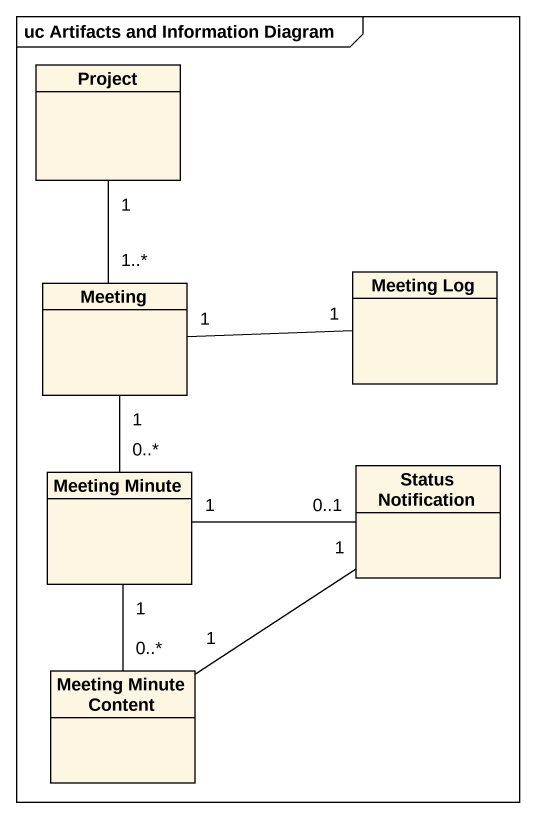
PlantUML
@startuml
mainframe uc Artifacts and Information Diagram
hide circle
hide empty members
class Project
class Meeting
class "Meeting Log" as Meeting_Log
class "Meeting Minute" as Meeting_Minute
class "Status Notification" as Status_Notification
class "Meeting Minute Content" as Meeting_Minute_Content
Project "1" -- "1..*" Meeting
Meeting "1" -right- "1" Meeting_Log
Meeting "1" -- "0..*" Meeting_Minute
Meeting_Minute "1" -right- "0..1" Status_Notification
Meeting_Minute "1" -- "0..*" Meeting_Minute_Content
Status_Notification "1" -- "1" Meeting_Minute_Content
@enduml
